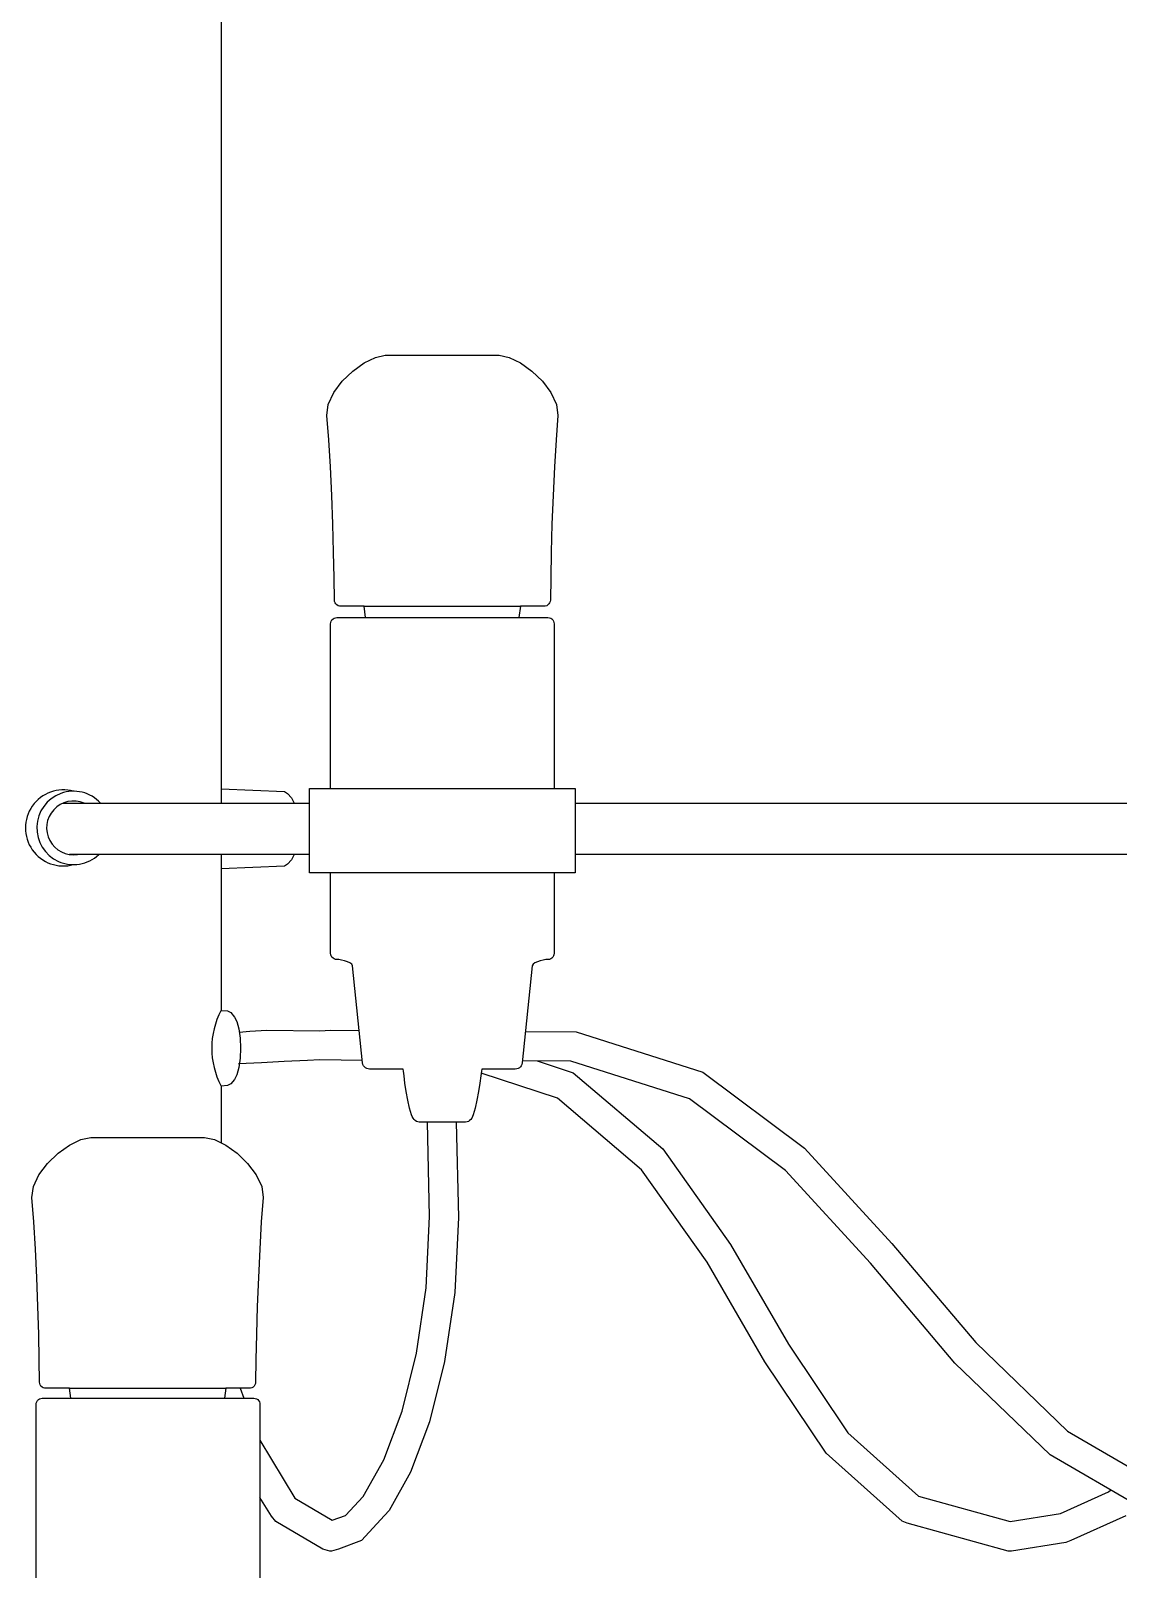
# Model space of a CAD drawing. Header units: millimetres. Extents: x 112 to 8820, y -2365 to 5002.
# Drawn here: x 1634.3 to 1748.7, y -266.7 to -104.9 of the extents above; entities that cross this region are included whole.
import ezdxf

# ---------------------------------------------------------------- set-up
doc = ezdxf.new("R2010")
doc.units = ezdxf.units.MM

# ---------------------------------------------------------------- blocks, each defined once
blk = doc.blocks.new('2097-30_el')
at = {"extrusion": (2.53485e-19, -0.001462, 0.999999)}
for p, q in [((2.088, 71.85, 0.105), (2.088, 47.937, 0.07)), ((2.088, 71.85, 0.105), (2.088, 47.788, 0.07)), ((2.088, 47.937, 0.07), (2.755, 47.909, 0.07)), ((2.088, 47.937, 0.07), (2.755, 47.909, 0.07)), ((2.755, 47.909, 0.07), (2.787, 47.89, 0.07)), ((2.755, 47.909, 0.07), (2.787, 47.89, 0.07)), ((2.787, 47.89, 0.07), (2.826, 47.845, 0.07)), ((2.787, 47.89, 0.07), (2.826, 47.845, 0.07)), ((3.016, 47.788, 0.07), (3.016, 47.941, 0.07)), ((3.016, 47.941, 0.07), (3.065, 47.941, 0.07)), ((3.016, 47.247, 0.069), (3.016, 47.941, 0.07)), ((3.016, 47.941, 0.07), (3.065, 47.941, 0.07)), ((3.065, 47.941, 0.07), (3.172, 47.941, 0.07)), ((3.065, 47.941, 0.07), (3.172, 47.941, 0.07)), ((3.172, 47.941, 0.07), (3.334, 47.941, 0.07)), ((3.172, 47.941, 0.07), (3.334, 47.941, 0.07)), ((3.334, 47.941, 0.07), (3.543, 47.941, 0.07)), ((3.334, 47.941, 0.07), (3.543, 47.941, 0.07)), ((3.543, 47.941, 0.07), (3.79, 47.941, 0.07)), ((3.543, 47.941, 0.07), (3.79, 47.941, 0.07)), ((3.79, 47.941, 0.07), (4.064, 47.941, 0.07)), ((3.79, 47.941, 0.07), (4.064, 47.941, 0.07)), ((4.064, 47.941, 0.07), (4.353, 47.941, 0.07)), ((4.064, 47.941, 0.07), (4.353, 47.941, 0.07)), ((4.353, 47.941, 0.07), (4.646, 47.941, 0.07)), ((4.353, 47.941, 0.07), (4.646, 47.941, 0.07)), ((4.646, 47.941, 0.07), (4.928, 47.941, 0.07)), ((4.646, 47.941, 0.07), (4.928, 47.941, 0.07)), ((4.928, 47.941, 0.07), (5.188, 47.941, 0.07)), ((4.928, 47.941, 0.07), (5.188, 47.941, 0.07)), ((5.188, 47.941, 0.07), (5.413, 47.941, 0.07)), ((5.188, 47.941, 0.07), (5.413, 47.941, 0.07)), ((5.413, 47.941, 0.07), (5.596, 47.941, 0.07)), ((5.413, 47.941, 0.07), (5.596, 47.941, 0.07)), ((5.596, 47.941, 0.07), (5.726, 47.941, 0.07)), ((5.596, 47.941, 0.07), (5.726, 47.941, 0.07)), ((5.726, 47.941, 0.07), (5.764, 47.941, 0.07)), ((5.726, 47.941, 0.07), (5.764, 47.941, 0.07)), ((5.764, 47.941, 0.07), (5.812, 47.941, 0.07)), ((5.764, 47.941, 0.07), (5.812, 47.941, 0.07)), ((5.812, 47.941, 0.07), (5.812, 47.788, 0.07)), ((5.812, 47.941, 0.07), (5.812, 47.247, 0.069)), ((0.423, 47.788, 0.07), (3.016, 47.788, 0.07)), ((2.826, 47.845, 0.07), (2.852, 47.796, 0.07)), ((2.826, 47.845, 0.07), (2.852, 47.796, 0.07)), ((2.852, 47.796, 0.07), (2.854, 47.788, 0.07)), ((2.852, 47.796, 0.07), (2.854, 47.788, 0.07)), ((2.854, 47.788, 0.07), (3.016, 47.788, 0.07)), ((5.812, 47.788, 0.07), (11.849, 47.788, 0.07)), ((5.812, 47.788, 0.07), (14.645, 47.788, 0.07)), ((3.016, 47.247, 0.069), (0.493, 47.247, 0.069)), ((2.088, 47.247, 0.069), (2.088, 47.098, 0.069)), ((2.852, 47.239, 0.069), (2.826, 47.19, 0.069)), ((2.852, 47.239, 0.069), (2.826, 47.19, 0.069)), ((2.854, 47.247, 0.069), (2.852, 47.239, 0.069)), ((2.854, 47.247, 0.069), (2.852, 47.239, 0.069)), ((3.016, 47.247, 0.069), (2.854, 47.247, 0.069)), ((3.016, 47.054, 0.069), (3.016, 47.247, 0.069)), ((3.016, 47.054, 0.069), (3.016, 47.247, 0.069)), ((11.849, 47.247, 0.069), (5.812, 47.247, 0.069)), ((5.812, 47.247, 0.069), (5.812, 47.054, 0.069)), ((14.645, 47.247, 0.069), (5.812, 47.247, 0.069)), ((5.812, 47.247, 0.069), (5.812, 47.054, 0.069)), ((2.755, 47.126, 0.069), (2.088, 47.098, 0.069)), ((2.755, 47.126, 0.069), (2.088, 47.098, 0.069)), ((2.088, 47.098, 0.069), (2.088, 45.609, 0.067)), ((2.088, 47.098, 0.069), (2.088, 45.609, 0.067)), ((2.787, 47.145, 0.069), (2.755, 47.126, 0.069)), ((2.787, 47.145, 0.069), (2.755, 47.126, 0.069)), ((2.826, 47.19, 0.069), (2.787, 47.145, 0.069)), ((2.826, 47.19, 0.069), (2.787, 47.145, 0.069)), ((3.065, 47.054, 0.069), (3.016, 47.054, 0.069)), ((3.065, 47.054, 0.069), (3.016, 47.054, 0.069)), ((3.172, 47.054, 0.069), (3.065, 47.054, 0.069)), ((3.172, 47.054, 0.069), (3.065, 47.054, 0.069)), ((3.334, 47.054, 0.069), (3.172, 47.054, 0.069)), ((3.334, 47.054, 0.069), (3.172, 47.054, 0.069)), ((3.543, 47.054, 0.069), (3.334, 47.054, 0.069)), ((3.543, 47.054, 0.069), (3.334, 47.054, 0.069)), ((3.79, 47.054, 0.069), (3.543, 47.054, 0.069)), ((3.79, 47.054, 0.069), (3.543, 47.054, 0.069)), ((4.064, 47.054, 0.069), (3.79, 47.054, 0.069)), ((4.064, 47.054, 0.069), (3.79, 47.054, 0.069)), ((4.353, 47.054, 0.069), (4.064, 47.054, 0.069)), ((4.353, 47.054, 0.069), (4.064, 47.054, 0.069)), ((4.646, 47.054, 0.069), (4.353, 47.054, 0.069)), ((4.646, 47.054, 0.069), (4.353, 47.054, 0.069)), ((4.928, 47.054, 0.069), (4.646, 47.054, 0.069)), ((4.928, 47.054, 0.069), (4.646, 47.054, 0.069)), ((5.188, 47.054, 0.069), (4.928, 47.054, 0.069)), ((5.188, 47.054, 0.069), (4.928, 47.054, 0.069)), ((5.413, 47.054, 0.069), (5.188, 47.054, 0.069)), ((5.413, 47.054, 0.069), (5.188, 47.054, 0.069)), ((5.596, 47.054, 0.069), (5.413, 47.054, 0.069)), ((5.596, 47.054, 0.069), (5.413, 47.054, 0.069)), ((5.726, 47.054, 0.069), (5.596, 47.054, 0.069)), ((5.726, 47.054, 0.069), (5.596, 47.054, 0.069)), ((5.764, 47.054, 0.069), (5.726, 47.054, 0.069)), ((5.764, 47.054, 0.069), (5.726, 47.054, 0.069)), ((5.812, 47.054, 0.069), (5.764, 47.054, 0.069)), ((5.812, 47.054, 0.069), (5.764, 47.054, 0.069)), ((2.088, 45.609, 0.067), (2.156, 45.604, 0.067)), ((2.088, 45.609, 0.067), (2.156, 45.604, 0.067)), ((2.156, 45.604, 0.067), (2.189, 45.585, 0.067)), ((2.156, 45.604, 0.067), (2.189, 45.585, 0.067)), ((2.189, 45.585, 0.067), (2.227, 45.539, 0.067)), ((2.189, 45.585, 0.067), (2.227, 45.539, 0.067)), ((2.227, 45.539, 0.067), (2.253, 45.49, 0.067)), ((2.227, 45.539, 0.067), (2.253, 45.49, 0.067)), ((2.253, 45.49, 0.067), (2.273, 45.414, 0.066)), ((2.253, 45.49, 0.067), (2.273, 45.414, 0.066)), ((2.273, 45.414, 0.066), (2.286, 45.318, 0.066)), ((2.273, 45.414, 0.066), (2.286, 45.318, 0.066)), ((2.286, 45.318, 0.066), (2.291, 45.211, 0.066)), ((2.286, 45.318, 0.066), (2.291, 45.211, 0.066)), ((2.291, 45.211, 0.066), (2.286, 45.105, 0.066)), ((2.291, 45.211, 0.066), (2.286, 45.105, 0.066)), ((2.273, 45.009, 0.066), (2.253, 44.932, 0.066)), ((2.273, 45.009, 0.066), (2.253, 44.932, 0.066)), ((2.286, 45.105, 0.066), (2.273, 45.009, 0.066)), ((2.286, 45.105, 0.066), (2.273, 45.009, 0.066)), ((2.156, 44.818, 0.066), (2.088, 44.813, 0.066)), ((2.156, 44.818, 0.066), (2.088, 44.813, 0.066)), ((2.088, 44.813, 0.066), (2.088, 44.217, 0.065)), ((2.088, 44.813, 0.066), (2.088, 44.217, 0.065)), ((2.189, 44.838, 0.066), (2.156, 44.818, 0.066)), ((2.189, 44.838, 0.066), (2.156, 44.818, 0.066)), ((2.227, 44.883, 0.066), (2.189, 44.838, 0.066)), ((2.227, 44.883, 0.066), (2.189, 44.838, 0.066)), ((2.253, 44.932, 0.066), (2.227, 44.883, 0.066)), ((2.253, 44.932, 0.066), (2.227, 44.883, 0.066))]:
    blk.add_line(p, q, dxfattribs=at)
at = {"extrusion": (2.40069e-19, -0.001462, 0.999999)}
for p, q in [((3.473, 52.33, 0.077), (3.592, 52.417, 0.077)), ((3.592, 52.417, 0.077), (3.71, 52.475, 0.077)), ((3.71, 52.475, 0.077), (3.814, 52.497, 0.077)), ((3.814, 52.497, 0.077), (3.851, 52.497, 0.077)), ((3.851, 52.497, 0.077), (3.924, 52.497, 0.077)), ((3.924, 52.497, 0.077), (4.026, 52.497, 0.077)), ((4.026, 52.497, 0.077), (4.153, 52.497, 0.077)), ((4.153, 52.497, 0.077), (4.296, 52.497, 0.077)), ((4.296, 52.497, 0.077), (4.446, 52.497, 0.077)), ((4.446, 52.497, 0.077), (4.594, 52.497, 0.077)), ((4.594, 52.497, 0.077), (4.731, 52.497, 0.077)), ((4.731, 52.497, 0.077), (4.847, 52.497, 0.077)), ((4.847, 52.497, 0.077), (4.935, 52.497, 0.077)), ((4.935, 52.497, 0.077), (4.991, 52.497, 0.077)), ((4.991, 52.497, 0.077), (5.01, 52.497, 0.077)), ((5.01, 52.497, 0.077), (5.115, 52.475, 0.077)), ((5.115, 52.475, 0.077), (5.234, 52.417, 0.077)), ((5.234, 52.417, 0.077), (5.354, 52.33, 0.077)), ((3.362, 52.223, 0.076), (3.473, 52.33, 0.077)), ((5.354, 52.33, 0.077), (5.466, 52.223, 0.076)), ((3.214, 51.981, 0.076), (3.272, 52.104, 0.076)), ((3.272, 52.104, 0.076), (3.362, 52.223, 0.076)), ((5.466, 52.223, 0.076), (5.556, 52.104, 0.076)), ((5.556, 52.104, 0.076), (5.615, 51.981, 0.076)), ((3.199, 51.863, 0.076), (3.214, 51.981, 0.076)), ((5.615, 51.981, 0.076), (5.63, 51.863, 0.076)), ((3.219, 51.607, 0.075), (3.199, 51.863, 0.076)), ((5.63, 51.863, 0.076), (5.61, 51.607, 0.075)), ((3.236, 51.323, 0.075), (3.219, 51.607, 0.075)), ((5.61, 51.607, 0.075), (5.593, 51.323, 0.075)), ((3.25, 51.023, 0.075), (3.236, 51.323, 0.075)), ((5.593, 51.323, 0.075), (5.579, 51.023, 0.075)), ((3.261, 50.72, 0.074), (3.25, 51.023, 0.075)), ((5.579, 51.023, 0.075), (5.567, 50.72, 0.074)), ((3.27, 50.427, 0.074), (3.261, 50.72, 0.074)), ((5.567, 50.72, 0.074), (5.559, 50.427, 0.074)), ((3.276, 50.157, 0.073), (3.27, 50.427, 0.074)), ((5.559, 50.427, 0.074), (5.553, 50.157, 0.073)), ((3.279, 49.923, 0.073), (3.276, 50.157, 0.073)), ((5.553, 50.157, 0.073), (5.55, 49.923, 0.073)), ((3.281, 49.908, 0.073), (3.279, 49.923, 0.073)), ((3.286, 49.894, 0.073), (3.281, 49.908, 0.073)), ((3.294, 49.882, 0.073), (3.286, 49.894, 0.073)), ((3.305, 49.872, 0.073), (3.294, 49.882, 0.073)), ((3.317, 49.864, 0.073), (3.305, 49.872, 0.073)), ((3.332, 49.86, 0.073), (3.317, 49.864, 0.073)), ((3.347, 49.858, 0.073), (3.332, 49.86, 0.073)), ((3.413, 49.858, 0.073), (3.347, 49.858, 0.073)), ((3.542, 49.858, 0.073), (3.413, 49.858, 0.073)), ((3.591, 49.858, 0.073), (3.542, 49.858, 0.073)), ((3.607, 49.739, 0.073), (3.591, 49.858, 0.073)), ((5.235, 49.858, 0.073), (5.218, 49.739, 0.073)), ((5.349, 49.858, 0.073), (5.235, 49.858, 0.073)), ((5.447, 49.858, 0.073), (5.349, 49.858, 0.073)), ((5.481, 49.858, 0.073), (5.447, 49.858, 0.073)), ((5.496, 49.86, 0.073), (5.481, 49.858, 0.073)), ((5.511, 49.864, 0.073), (5.496, 49.86, 0.073)), ((5.524, 49.872, 0.073), (5.511, 49.864, 0.073)), ((5.534, 49.882, 0.073), (5.524, 49.872, 0.073)), ((5.542, 49.894, 0.073), (5.534, 49.882, 0.073)), ((5.548, 49.908, 0.073), (5.542, 49.894, 0.073)), ((5.55, 49.923, 0.073), (5.548, 49.908, 0.073))]:
    blk.add_line(p, q, dxfattribs=at)
for p, q in [((3.591, 49.858, 0.073), (5.235, 49.858, 0.073)), ((0.493, 41.635, 0.061), (2.137, 41.635, 0.061))]:
    blk.add_line(p, q)
at = {"extrusion": (3.59258e-18, -0.001462, 0.999999)}
for p, q in [((3.239, 49.673, 0.073), (3.241, 49.688, 0.073)), ((3.239, 47.941, 0.07), (3.239, 49.673, 0.073)), ((3.241, 49.688, 0.073), (3.246, 49.702, 0.073)), ((3.246, 49.702, 0.073), (3.253, 49.714, 0.073)), ((3.253, 49.714, 0.073), (3.264, 49.725, 0.073)), ((3.264, 49.725, 0.073), (3.276, 49.732, 0.073)), ((3.276, 49.732, 0.073), (3.29, 49.737, 0.073)), ((3.29, 49.737, 0.073), (3.305, 49.739, 0.073)), ((3.305, 49.739, 0.073), (3.343, 49.739, 0.073)), ((3.343, 49.739, 0.073), (3.428, 49.739, 0.073)), ((3.428, 49.739, 0.073), (3.556, 49.739, 0.073)), ((3.556, 49.739, 0.073), (3.722, 49.739, 0.073)), ((3.722, 49.739, 0.073), (3.918, 49.739, 0.073)), ((3.918, 49.739, 0.073), (4.136, 49.739, 0.073)), ((4.136, 49.739, 0.073), (4.366, 49.739, 0.073)), ((4.366, 49.739, 0.073), (4.598, 49.739, 0.073)), ((4.598, 49.739, 0.073), (4.822, 49.739, 0.073)), ((4.822, 49.739, 0.073), (5.028, 49.739, 0.073)), ((5.028, 49.739, 0.073), (5.208, 49.739, 0.073)), ((5.208, 49.739, 0.073), (5.352, 49.739, 0.073)), ((5.352, 49.739, 0.073), (5.456, 49.739, 0.073)), ((5.456, 49.739, 0.073), (5.514, 49.739, 0.073)), ((5.514, 49.739, 0.073), (5.524, 49.739, 0.073)), ((5.524, 49.739, 0.073), (5.539, 49.737, 0.073)), ((5.539, 49.737, 0.073), (5.553, 49.732, 0.073)), ((5.553, 49.732, 0.073), (5.565, 49.725, 0.073)), ((5.565, 49.725, 0.073), (5.576, 49.714, 0.073)), ((5.576, 49.714, 0.073), (5.583, 49.702, 0.073)), ((5.583, 49.702, 0.073), (5.588, 49.688, 0.073)), ((5.588, 49.688, 0.073), (5.59, 49.673, 0.073)), ((5.59, 49.673, 0.073), (5.59, 47.941, 0.07)), ((3.239, 46.209, 0.068), (3.239, 47.054, 0.069)), ((5.59, 47.054, 0.069), (5.59, 46.209, 0.068)), ((3.241, 46.194, 0.068), (3.239, 46.209, 0.068)), ((3.246, 46.181, 0.068), (3.241, 46.194, 0.068)), ((3.253, 46.168, 0.068), (3.246, 46.181, 0.068)), ((3.264, 46.158, 0.067), (3.253, 46.168, 0.068)), ((3.276, 46.15, 0.067), (3.264, 46.158, 0.067)), ((3.29, 46.145, 0.067), (3.276, 46.15, 0.067)), ((3.305, 46.144, 0.067), (3.29, 46.145, 0.067)), ((3.326, 46.142, 0.067), (3.305, 46.144, 0.067)), ((3.354, 46.137, 0.067), (3.326, 46.142, 0.067)), ((3.385, 46.13, 0.067), (3.354, 46.137, 0.067)), ((3.415, 46.12, 0.067), (3.385, 46.13, 0.067)), ((3.442, 46.108, 0.067), (3.415, 46.12, 0.067)), ((3.461, 46.094, 0.067), (3.442, 46.108, 0.067)), ((5.387, 46.108, 0.067), (5.368, 46.094, 0.067)), ((5.414, 46.12, 0.067), (5.387, 46.108, 0.067)), ((5.444, 46.13, 0.067), (5.414, 46.12, 0.067)), ((5.475, 46.137, 0.067), (5.444, 46.13, 0.067)), ((5.502, 46.142, 0.067), (5.475, 46.137, 0.067)), ((5.524, 46.144, 0.067), (5.502, 46.142, 0.067)), ((5.539, 46.145, 0.067), (5.524, 46.144, 0.067)), ((5.553, 46.15, 0.067), (5.539, 46.145, 0.067)), ((5.565, 46.158, 0.067), (5.553, 46.15, 0.067)), ((5.576, 46.168, 0.068), (5.565, 46.158, 0.067)), ((5.583, 46.181, 0.068), (5.576, 46.168, 0.068)), ((5.588, 46.194, 0.068), (5.583, 46.181, 0.068)), ((5.59, 46.209, 0.068), (5.588, 46.194, 0.068)), ((3.47, 46.078, 0.067), (3.461, 46.094, 0.067)), ((3.575, 45.056, 0.066), (3.47, 46.078, 0.067)), ((5.359, 46.078, 0.067), (5.254, 45.056, 0.066)), ((5.368, 46.094, 0.067), (5.359, 46.078, 0.067)), ((3.579, 45.041, 0.066), (3.575, 45.056, 0.066)), ((3.585, 45.027, 0.066), (3.579, 45.041, 0.066)), ((3.594, 45.015, 0.066), (3.585, 45.027, 0.066)), ((3.605, 45.005, 0.066), (3.594, 45.015, 0.066)), ((3.618, 44.997, 0.066), (3.605, 45.005, 0.066)), ((3.632, 44.993, 0.066), (3.618, 44.997, 0.066)), ((3.648, 44.991, 0.066), (3.632, 44.993, 0.066)), ((3.674, 44.991, 0.066), (3.648, 44.991, 0.066)), ((3.733, 44.991, 0.066), (3.674, 44.991, 0.066)), ((3.822, 44.991, 0.066), (3.733, 44.991, 0.066)), ((3.936, 44.991, 0.066), (3.822, 44.991, 0.066)), ((4.001, 44.991, 0.066), (3.936, 44.991, 0.066)), ((4.004, 44.971, 0.066), (4.001, 44.991, 0.066)), ((4.011, 44.919, 0.066), (4.004, 44.971, 0.066)), ((4.825, 44.971, 0.066), (4.818, 44.919, 0.066)), ((4.828, 44.991, 0.066), (4.825, 44.971, 0.066)), ((4.838, 44.991, 0.066), (4.828, 44.991, 0.066)), ((4.962, 44.991, 0.066), (4.838, 44.991, 0.066)), ((5.062, 44.991, 0.066), (4.962, 44.991, 0.066)), ((5.134, 44.991, 0.066), (5.062, 44.991, 0.066)), ((5.174, 44.991, 0.066), (5.134, 44.991, 0.066)), ((5.181, 44.991, 0.066), (5.174, 44.991, 0.066)), ((5.197, 44.993, 0.066), (5.181, 44.991, 0.066)), ((5.211, 44.997, 0.066), (5.197, 44.993, 0.066)), ((5.224, 45.005, 0.066), (5.211, 44.997, 0.066)), ((5.235, 45.015, 0.066), (5.224, 45.005, 0.066)), ((5.244, 45.027, 0.066), (5.235, 45.015, 0.066)), ((5.25, 45.041, 0.066), (5.244, 45.027, 0.066)), ((5.254, 45.056, 0.066), (5.25, 45.041, 0.066)), ((4.021, 44.844, 0.066), (4.011, 44.919, 0.066)), ((4.035, 44.756, 0.065), (4.021, 44.844, 0.066)), ((4.808, 44.844, 0.066), (4.794, 44.756, 0.065)), ((4.818, 44.919, 0.066), (4.808, 44.844, 0.066)), ((4.052, 44.664, 0.065), (4.035, 44.756, 0.065)), ((4.07, 44.579, 0.065), (4.052, 44.664, 0.065)), ((4.777, 44.664, 0.065), (4.759, 44.579, 0.065)), ((4.794, 44.756, 0.065), (4.777, 44.664, 0.065)), ((4.09, 44.51, 0.065), (4.07, 44.579, 0.065)), ((4.097, 44.492, 0.065), (4.09, 44.51, 0.065)), ((4.106, 44.477, 0.065), (4.097, 44.492, 0.065)), ((4.732, 44.492, 0.065), (4.723, 44.477, 0.065)), ((4.739, 44.51, 0.065), (4.732, 44.492, 0.065)), ((4.759, 44.579, 0.065), (4.739, 44.51, 0.065)), ((4.116, 44.463, 0.065), (4.106, 44.477, 0.065)), ((4.128, 44.451, 0.065), (4.116, 44.463, 0.065)), ((4.141, 44.442, 0.065), (4.128, 44.451, 0.065)), ((4.155, 44.436, 0.065), (4.141, 44.442, 0.065)), ((4.17, 44.434, 0.065), (4.155, 44.436, 0.065)), ((4.178, 44.434, 0.065), (4.17, 44.434, 0.065)), ((4.197, 44.434, 0.065), (4.178, 44.434, 0.065)), ((4.225, 44.434, 0.065), (4.197, 44.434, 0.065)), ((4.262, 44.434, 0.065), (4.225, 44.434, 0.065)), ((4.305, 44.434, 0.065), (4.262, 44.434, 0.065)), ((4.353, 44.434, 0.065), (4.305, 44.434, 0.065)), ((4.404, 44.434, 0.065), (4.353, 44.434, 0.065)), ((4.455, 44.434, 0.065), (4.404, 44.434, 0.065)), ((4.504, 44.434, 0.065), (4.455, 44.434, 0.065)), ((4.55, 44.434, 0.065), (4.504, 44.434, 0.065)), ((4.589, 44.434, 0.065), (4.55, 44.434, 0.065)), ((4.621, 44.434, 0.065), (4.589, 44.434, 0.065)), ((4.644, 44.434, 0.065), (4.621, 44.434, 0.065)), ((4.657, 44.434, 0.065), (4.644, 44.434, 0.065)), ((4.659, 44.434, 0.065), (4.657, 44.434, 0.065)), ((4.674, 44.436, 0.065), (4.659, 44.434, 0.065)), ((4.688, 44.442, 0.065), (4.674, 44.436, 0.065)), ((4.701, 44.451, 0.065), (4.688, 44.442, 0.065)), ((4.713, 44.463, 0.065), (4.701, 44.451, 0.065)), ((4.723, 44.477, 0.065), (4.713, 44.463, 0.065))]:
    blk.add_line(p, q, dxfattribs=at)
at = {"extrusion": (-1.92223e-18, -0.001462, 0.999999)}
for p, q in [((2.278, 45.381, 0.066), (2.391, 45.389, 0.066)), ((2.391, 45.389, 0.066), (2.567, 45.4, 0.066)), ((2.567, 45.4, 0.066), (3.124, 45.395, 0.066)), ((3.124, 45.395, 0.066), (3.237, 45.4, 0.066)), ((3.237, 45.4, 0.066), (3.54, 45.398, 0.066)), ((5.288, 45.386, 0.066), (5.821, 45.382, 0.066)), ((5.821, 45.382, 0.066), (7.154, 44.96, 0.066)), ((2.511, 45.058, 0.066), (2.271, 45.047, 0.066)), ((2.752, 45.07, 0.066), (2.511, 45.058, 0.066)), ((2.994, 45.081, 0.066), (2.752, 45.07, 0.066)), ((3.126, 45.087, 0.066), (2.994, 45.081, 0.066)), ((3.573, 45.083, 0.066), (3.126, 45.087, 0.066)), ((5.624, 44.685, 0.065), (4.822, 44.95, 0.066)), ((7.154, 44.96, 0.066), (8.224, 44.161, 0.065)), ((6.509, 43.933, 0.064), (5.624, 44.685, 0.065)), ((4.28, 43.441, 0.064), (4.256, 44.434, 0.065)), ((4.559, 44.434, 0.065), (4.583, 43.432, 0.064)), ((8.224, 44.161, 0.065), (9.142, 43.158, 0.063)), ((7.199, 42.961, 0.063), (6.509, 43.933, 0.064)), ((4.243, 42.692, 0.062), (4.28, 43.441, 0.064)), ((4.583, 43.432, 0.064), (4.545, 42.643, 0.062)), ((9.142, 43.158, 0.063), (10.025, 42.115, 0.062)), ((7.807, 41.915, 0.061), (7.199, 42.961, 0.063)), ((4.143, 42.004, 0.061), (4.243, 42.692, 0.062)), ((4.545, 42.643, 0.062), (4.438, 41.917, 0.061)), ((10.025, 42.115, 0.062), (10.988, 41.185, 0.06)), ((3.99, 41.393, 0.061), (4.143, 42.004, 0.061)), ((4.438, 41.917, 0.061), (4.279, 41.281, 0.06)), ((8.45, 40.952, 0.06), (7.807, 41.915, 0.061)), ((2.287, 41.635, 0.061), (2.325, 41.53, 0.061)), ((3.797, 40.882, 0.06), (3.99, 41.393, 0.061)), ((4.279, 41.281, 0.06), (4.079, 40.752, 0.06)), ((2.496, 41.088, 0.06), (2.862, 40.479, 0.059)), ((10.988, 41.185, 0.06), (12.003, 40.594, 0.059)), ((9.249, 40.238, 0.059), (8.45, 40.952, 0.06)), ((3.581, 40.497, 0.059), (3.797, 40.882, 0.06)), ((4.079, 40.752, 0.06), (3.853, 40.349, 0.059)), ((2.616, 40.289, 0.059), (2.496, 40.488, 0.059)), ((2.862, 40.479, 0.059), (3.256, 40.247, 0.059)), ((3.396, 40.299, 0.059), (3.581, 40.497, 0.059)), ((2.664, 40.236, 0.059), (2.616, 40.289, 0.059)), ((3.256, 40.247, 0.059), (3.396, 40.299, 0.059)), ((3.806, 40.296, 0.059), (3.563, 40.036, 0.059)), ((3.853, 40.349, 0.059), (3.806, 40.296, 0.059)), ((11.601, 40.295, 0.059), (11.024, 40.035, 0.059)), ((3.158, 39.944, 0.058), (2.664, 40.236, 0.059)), ((9.302, 40.217, 0.059), (9.249, 40.238, 0.059)), ((10.365, 39.923, 0.058), (9.302, 40.217, 0.059)), ((3.563, 40.036, 0.059), (3.32, 39.945, 0.058)), ((10.971, 40.015, 0.059), (10.4, 39.923, 0.058)), ((11.024, 40.035, 0.059), (10.971, 40.015, 0.059)), ((3.232, 39.923, 0.058), (3.158, 39.944, 0.058)), ((3.247, 39.923, 0.058), (3.232, 39.923, 0.058)), ((3.32, 39.945, 0.058), (3.247, 39.923, 0.058)), ((10.4, 39.923, 0.058), (10.365, 39.923, 0.058))]:
    blk.add_line(p, q, dxfattribs=at)
at = {"extrusion": (3.55428e-19, -0.001462, 0.999999)}
for p, q in [((5.764, 45.074, 0.066), (5.256, 45.078, 0.066)), ((5.412, 45.077, 0.066), (5.79, 44.953, 0.066)), ((7.014, 44.678, 0.065), (5.764, 45.074, 0.066)), ((5.79, 44.953, 0.066), (6.731, 44.152, 0.065)), ((8.024, 43.924, 0.064), (7.014, 44.678, 0.065)), ((6.731, 44.152, 0.065), (7.445, 43.146, 0.063)), ((8.917, 42.949, 0.063), (8.024, 43.924, 0.064)), ((7.445, 43.146, 0.063), (8.053, 42.1, 0.062)), ((9.805, 41.9, 0.061), (8.917, 42.949, 0.063)), ((8.053, 42.1, 0.062), (8.677, 41.167, 0.06)), ((10.805, 40.934, 0.06), (9.805, 41.9, 0.061)), ((8.677, 41.167, 0.06), (9.421, 40.501, 0.059)), ((11.734, 40.394, 0.059), (10.805, 40.934, 0.06)), ((9.421, 40.501, 0.059), (10.387, 40.234, 0.059)), ((10.914, 40.318, 0.059), (11.419, 40.546, 0.059)), ((11.419, 40.546, 0.059), (11.442, 40.563, 0.059)), ((10.387, 40.234, 0.059), (10.914, 40.318, 0.059))]:
    blk.add_line(p, q, dxfattribs=at)
at = {"extrusion": (-6.82612e-18, -0.001462, 0.999999)}
for p, q in [((0.373, 44.107, 0.064), (0.494, 44.193, 0.065)), ((0.494, 44.193, 0.065), (0.613, 44.252, 0.065)), ((0.613, 44.252, 0.065), (0.718, 44.273, 0.065)), ((0.718, 44.273, 0.065), (0.738, 44.273, 0.065)), ((0.738, 44.273, 0.065), (0.794, 44.273, 0.065)), ((0.794, 44.273, 0.065), (0.884, 44.273, 0.065)), ((0.884, 44.273, 0.065), (1.001, 44.273, 0.065)), ((1.001, 44.273, 0.065), (1.137, 44.273, 0.065)), ((1.137, 44.273, 0.065), (1.286, 44.273, 0.065)), ((1.286, 44.273, 0.065), (1.436, 44.273, 0.065)), ((1.436, 44.273, 0.065), (1.578, 44.273, 0.065)), ((1.578, 44.273, 0.065), (1.705, 44.273, 0.065)), ((1.705, 44.273, 0.065), (1.807, 44.273, 0.065)), ((1.807, 44.273, 0.065), (1.878, 44.273, 0.065)), ((1.878, 44.273, 0.065), (1.914, 44.273, 0.065)), ((1.914, 44.273, 0.065), (2.018, 44.252, 0.065)), ((2.018, 44.252, 0.065), (2.136, 44.193, 0.065)), ((2.136, 44.193, 0.065), (2.256, 44.107, 0.064)), ((0.262, 43.999, 0.064), (0.373, 44.107, 0.064)), ((2.256, 44.107, 0.064), (2.366, 43.999, 0.064)), ((0.113, 43.757, 0.064), (0.171, 43.88, 0.064)), ((0.171, 43.88, 0.064), (0.262, 43.999, 0.064)), ((2.366, 43.999, 0.064), (2.456, 43.88, 0.064)), ((2.456, 43.88, 0.064), (2.515, 43.757, 0.064)), ((0.098, 43.64, 0.064), (0.113, 43.757, 0.064)), ((2.515, 43.757, 0.064), (2.53, 43.64, 0.064)), ((0.118, 43.384, 0.063), (0.098, 43.64, 0.064)), ((2.53, 43.64, 0.064), (2.51, 43.384, 0.063)), ((0.135, 43.099, 0.063), (0.118, 43.384, 0.063)), ((2.51, 43.384, 0.063), (2.493, 43.099, 0.063)), ((0.149, 42.799, 0.063), (0.135, 43.099, 0.063)), ((2.493, 43.099, 0.063), (2.479, 42.799, 0.063)), ((0.16, 42.496, 0.062), (0.149, 42.799, 0.063)), ((2.479, 42.799, 0.063), (2.467, 42.496, 0.062)), ((0.169, 42.203, 0.062), (0.16, 42.496, 0.062)), ((2.467, 42.496, 0.062), (2.459, 42.203, 0.062)), ((0.175, 41.933, 0.061), (0.169, 42.203, 0.062)), ((2.459, 42.203, 0.062), (2.453, 41.933, 0.061)), ((0.178, 41.699, 0.061), (0.175, 41.933, 0.061)), ((2.453, 41.933, 0.061), (2.45, 41.699, 0.061)), ((0.18, 41.684, 0.061), (0.178, 41.699, 0.061)), ((0.185, 41.67, 0.061), (0.18, 41.684, 0.061)), ((0.193, 41.658, 0.061), (0.185, 41.67, 0.061)), ((0.204, 41.648, 0.061), (0.193, 41.658, 0.061)), ((0.217, 41.641, 0.061), (0.204, 41.648, 0.061)), ((0.231, 41.636, 0.061), (0.217, 41.641, 0.061)), ((0.247, 41.635, 0.061), (0.231, 41.636, 0.061)), ((0.283, 41.635, 0.061), (0.247, 41.635, 0.061)), ((0.384, 41.635, 0.061), (0.283, 41.635, 0.061)), ((0.493, 41.635, 0.061), (0.384, 41.635, 0.061)), ((0.507, 41.53, 0.061), (0.493, 41.635, 0.061)), ((2.137, 41.635, 0.061), (2.123, 41.53, 0.061)), ((2.19, 41.635, 0.061), (2.137, 41.635, 0.061)), ((2.317, 41.635, 0.061), (2.19, 41.635, 0.061)), ((2.381, 41.635, 0.061), (2.317, 41.635, 0.061)), ((2.397, 41.636, 0.061), (2.381, 41.635, 0.061)), ((2.411, 41.641, 0.061), (2.397, 41.636, 0.061)), ((2.424, 41.648, 0.061), (2.411, 41.641, 0.061)), ((2.435, 41.658, 0.061), (2.424, 41.648, 0.061)), ((2.443, 41.67, 0.061), (2.435, 41.658, 0.061)), ((2.448, 41.684, 0.061), (2.443, 41.67, 0.061)), ((2.45, 41.699, 0.061), (2.448, 41.684, 0.061))]:
    blk.add_line(p, q, dxfattribs=at)
at = {"extrusion": (7.16296e-19, -0.001462, 0.999999)}
for p, q in [((0.141, 41.465, 0.061), (0.143, 41.48, 0.061)), ((0.141, 38.001, 0.056), (0.141, 41.465, 0.061)), ((0.143, 41.48, 0.061), (0.148, 41.493, 0.061)), ((0.148, 41.493, 0.061), (0.156, 41.506, 0.061)), ((0.156, 41.506, 0.061), (0.166, 41.516, 0.061)), ((0.166, 41.516, 0.061), (0.178, 41.524, 0.061)), ((0.178, 41.524, 0.061), (0.192, 41.528, 0.061)), ((0.192, 41.528, 0.061), (0.207, 41.53, 0.061)), ((0.207, 41.53, 0.061), (0.228, 41.53, 0.061)), ((0.228, 41.53, 0.061), (0.298, 41.53, 0.061)), ((0.298, 41.53, 0.061), (0.411, 41.53, 0.061)), ((0.411, 41.53, 0.061), (0.565, 41.53, 0.061)), ((0.565, 41.53, 0.061), (0.751, 41.53, 0.061)), ((0.751, 41.53, 0.061), (0.963, 41.53, 0.061)), ((0.963, 41.53, 0.061), (1.189, 41.53, 0.061)), ((1.189, 41.53, 0.061), (1.422, 41.53, 0.061)), ((1.422, 41.53, 0.061), (1.65, 41.53, 0.061)), ((1.65, 41.53, 0.061), (1.863, 41.53, 0.061)), ((1.863, 41.53, 0.061), (2.053, 41.53, 0.061)), ((2.053, 41.53, 0.061), (2.21, 41.53, 0.061)), ((2.21, 41.53, 0.061), (2.329, 41.53, 0.061)), ((2.329, 41.53, 0.061), (2.404, 41.53, 0.061)), ((2.404, 41.53, 0.061), (2.431, 41.53, 0.061)), ((2.431, 41.53, 0.061), (2.446, 41.528, 0.061)), ((2.446, 41.528, 0.061), (2.459, 41.524, 0.061)), ((2.459, 41.524, 0.061), (2.472, 41.516, 0.061)), ((2.472, 41.516, 0.061), (2.482, 41.506, 0.061)), ((2.482, 41.506, 0.061), (2.49, 41.493, 0.061)), ((2.49, 41.493, 0.061), (2.495, 41.48, 0.061)), ((2.495, 41.48, 0.061), (2.496, 41.465, 0.061)), ((2.496, 41.465, 0.061), (2.496, 38.845, 0.057))]:
    blk.add_line(p, q, dxfattribs=at)
for centre, radius, start, end in [((0.429, 47.527, 0.152), 0.4, 74.5834, 285.4166), ((0.535, 47.527, 0.152), 0.386, 42.4505, 313.4342), ((0.535, 47.527, 0.152), 0.283, 66.7926, 278.5766), ((2.837, 45.211, 0.067), 0.849, 152.0254, 207.9746)]:
    blk.add_arc(centre, radius, start, end)

msp = doc.modelspace()

# ---------------------------------------------------------------- block references
at = {"color": 0, "xscale": 10, "yscale": 10, "zscale": 10}
msp.add_blockref('2097-30_el', (1633.49, -664.02, -1.52), dxfattribs=at)

doc.saveas('drawing.dxf')
